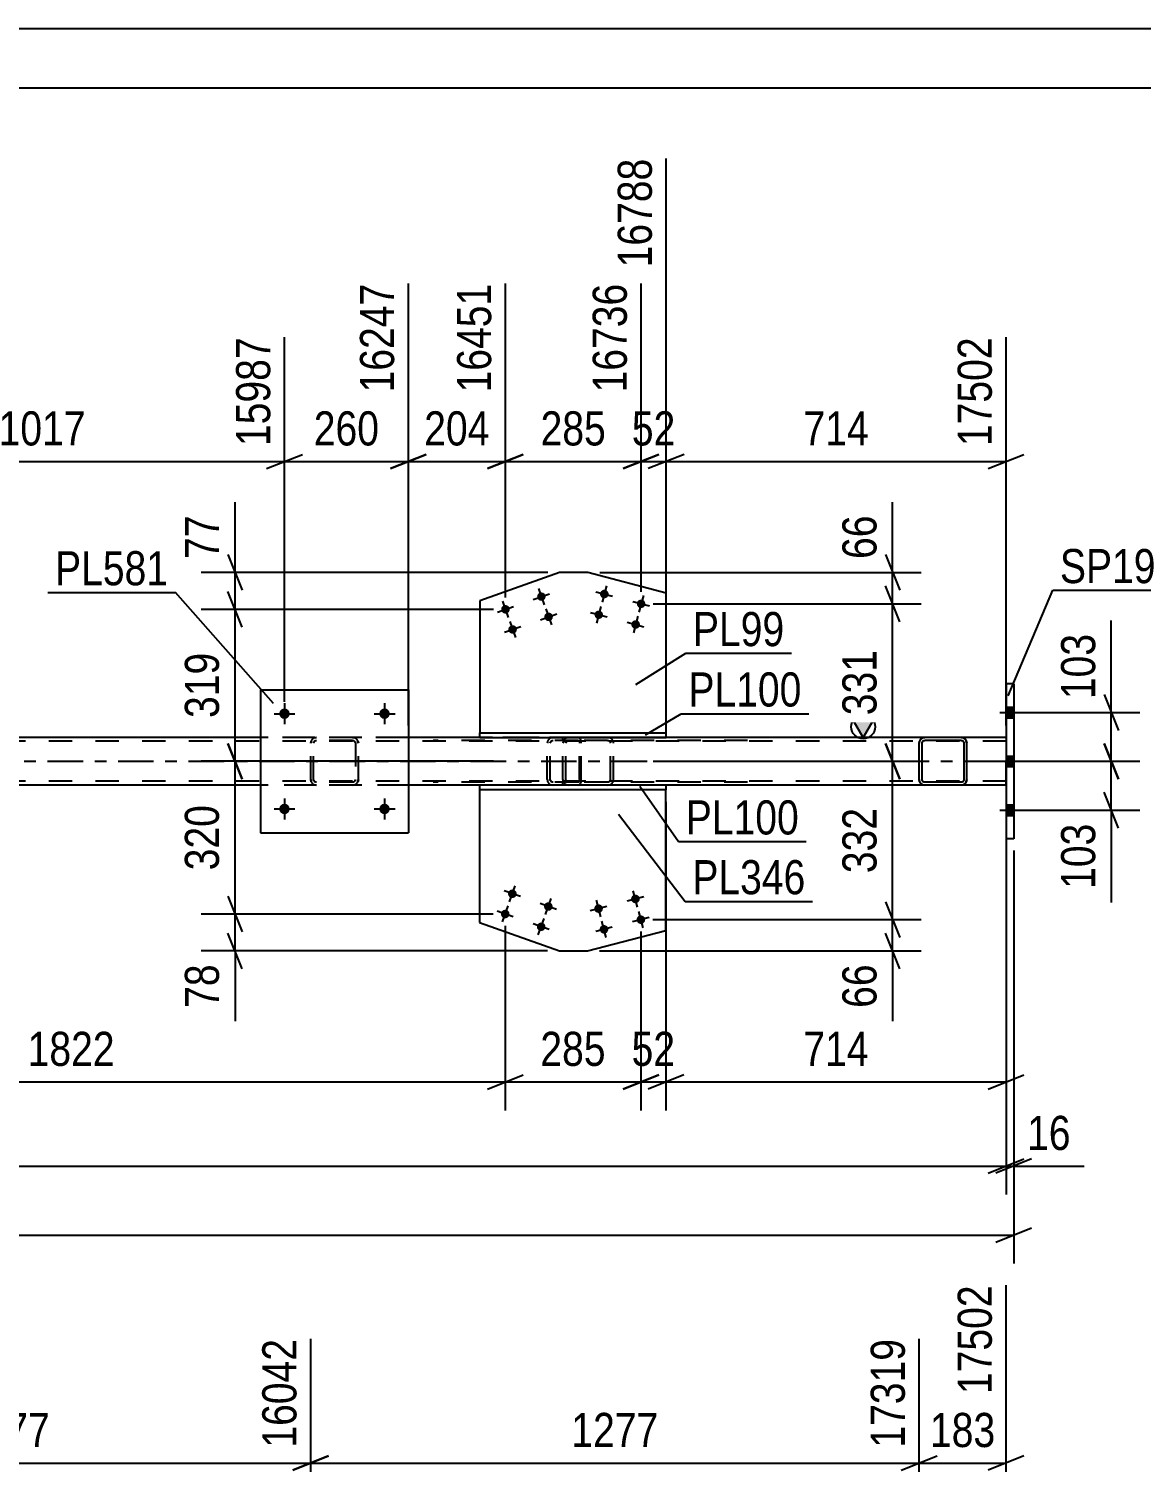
# Model space of a CAD drawing. Header units: millimetres. Extents: x 0 to 841, y 0 to 594.
# Drawn here: x 666.6 to 760, y 473.6 to 594 of the extents above; entities that cross this region are included whole.
import ezdxf

# ---------------------------------------------------------------- set-up
doc = ezdxf.new("R2010")
doc.units = ezdxf.units.MM
doc.linetypes.add('DXK_LINE_DOT2', pattern=[3.9198, 1.9599, -1.9599])
doc.linetypes.add('DXK_LINE_DOT3', pattern=[5.9187, 2.979, -0.9799, 0.9799, -0.9799])
doc.styles.add('Arial Narrow', font='ARIALN.TTF', dxfattribs={"height": 0.2})

# ---------------------------------------------------------------- blocks, each defined once
blk = doc.blocks.new('Unknown-122569384-1133')
at = {"color": 5, "linetype": 'Continuous'}
for p, q in [((841, 594), (0, 594)), ((836, 589), (5, 589))]:
    blk.add_line(p, q, dxfattribs=at)
blk = doc.blocks.new('Part-122569384-4066 - 3853')
at = {"color": 7, "linetype": 'DXK_LINE_DOT2'}
for p, q in [((711.92, 534.49), (711.73, 534.45)), ((726.91, 534.49), (711.92, 534.49)), ((715.35, 534.45), (715.16, 534.49)), ((711.43, 534.09), (711.41, 534.01)), ((711.41, 530.97), (711.41, 534.01)), ((711.45, 534.19), (711.43, 534.09)), ((711.67, 534.01), (711.69, 534.1)), ((711.67, 530.97), (711.67, 534.01)), ((711.69, 534.1), (711.74, 534.18)), ((711.74, 534.18), (711.82, 534.23)), ((711.82, 534.23), (711.92, 534.25)), ((726.91, 534.25), (711.92, 534.25)), ((715.16, 534.25), (715.25, 534.23)), ((715.25, 534.23), (715.34, 534.18)), ((715.34, 534.18), (715.39, 534.1)), ((715.39, 534.1), (715.41, 534.01)), ((715.41, 530.97), (715.41, 534.01)), ((715.65, 534.09), (715.63, 534.19)), ((715.67, 534.01), (715.65, 534.09)), ((715.67, 530.97), (715.67, 534.01)), ((711.41, 530.97), (711.42, 530.9)), ((711.42, 530.9), (711.45, 530.78)), ((711.69, 530.88), (711.67, 530.97)), ((711.74, 530.8), (711.69, 530.88)), ((715.39, 530.88), (715.34, 530.8)), ((715.41, 530.97), (715.39, 530.88)), ((715.63, 530.78), (715.65, 530.9)), ((715.65, 530.9), (715.67, 530.97)), ((711.73, 530.52), (711.92, 530.49)), ((711.82, 530.75), (711.74, 530.8)), ((711.92, 530.73), (711.82, 530.75)), ((726.91, 530.73), (711.92, 530.73)), ((726.91, 530.49), (711.92, 530.49)), ((715.25, 530.75), (715.16, 530.73)), ((715.16, 530.49), (715.35, 530.52)), ((715.34, 530.8), (715.25, 530.75))]:
    blk.add_line(p, q, dxfattribs=at)
for centre, start, end in [((711.9, 533.99), 110.7583, 155.68), ((715.18, 533.99), 24.32, 69.2417), ((711.9, 530.99), 204.32, 249.2417), ((715.18, 530.99), 290.7583, 335.68)]:
    blk.add_arc(centre, 0.496, start, end, dxfattribs=at)
blk = doc.blocks.new('Bolt-122569384-3932 - 3853')
at = {"linetype": 'Continuous'}
for points in [[(717.41, 521.29), (717.48, 521.3), (717.56, 521.29), (717.63, 521.27), (717.7, 521.24), (717.76, 521.19), (717.8, 521.13), (717.84, 521.06), (717.86, 520.99), (717.86, 520.92), (717.85, 520.84), (717.82, 520.77), (717.78, 520.71), (717.73, 520.66), (717.66, 520.62), (717.59, 520.59), (717.52, 520.58), (717.44, 520.58), (717.37, 520.6), (717.3, 520.64), (717.24, 520.68), (717.2, 520.74), (717.16, 520.81), (717.14, 520.88), (717.14, 520.96), (717.15, 521.03), (717.18, 521.1), (717.22, 521.17), (717.28, 521.22), (717.34, 521.26)], [(714.31, 520.47), (714.39, 520.48), (714.46, 520.48), (714.54, 520.46), (714.6, 520.42), (714.66, 520.38), (714.71, 520.32), (714.74, 520.25), (714.76, 520.18), (714.77, 520.1), (714.75, 520.03), (714.73, 519.96), (714.68, 519.9), (714.63, 519.84), (714.57, 519.8), (714.5, 519.78), (714.42, 519.76), (714.35, 519.77), (714.28, 519.79), (714.21, 519.82), (714.15, 519.87), (714.1, 519.93), (714.07, 520), (714.05, 520.07), (714.05, 520.14), (714.06, 520.22), (714.09, 520.29), (714.13, 520.35), (714.18, 520.4), (714.24, 520.44)], [(717.87, 519.54), (717.94, 519.56), (718.02, 519.55), (718.09, 519.53), (718.16, 519.5), (718.21, 519.45), (718.26, 519.39), (718.3, 519.32), (718.31, 519.25), (718.32, 519.18), (718.31, 519.1), (718.28, 519.03), (718.24, 518.97), (718.18, 518.92), (718.12, 518.88), (718.05, 518.85), (717.98, 518.84), (717.9, 518.84), (717.83, 518.86), (717.76, 518.9), (717.7, 518.94), (717.66, 519), (717.62, 519.07), (717.6, 519.14), (717.6, 519.22), (717.61, 519.29), (717.64, 519.36), (717.68, 519.42), (717.73, 519.48), (717.8, 519.52)], [(714.77, 518.73), (714.85, 518.74), (714.92, 518.74), (714.99, 518.72), (715.06, 518.68), (715.12, 518.64), (715.17, 518.58), (715.2, 518.51), (715.22, 518.44), (715.22, 518.36), (715.21, 518.29), (715.18, 518.22), (715.14, 518.15), (715.09, 518.1), (715.03, 518.06), (714.96, 518.03), (714.88, 518.02), (714.81, 518.03), (714.73, 518.05), (714.67, 518.08), (714.61, 518.13), (714.56, 518.19), (714.53, 518.26), (714.51, 518.33), (714.5, 518.4), (714.52, 518.48), (714.54, 518.55), (714.58, 518.61), (714.64, 518.66), (714.7, 518.7)]]:
    blk.add_hatch(color=1, dxfattribs=at).paths.add_polyline_path(points)
at = {"color": 1, "linetype": 'Continuous'}
for p, q in [((717.68, 520.24), (717.32, 521.63)), ((715.1, 520.31), (713.71, 519.94)), ((714.59, 519.43), (714.22, 520.82)), ((718.2, 521.12), (716.8, 520.75)), ((715.05, 517.69), (714.68, 519.08)), ((718.65, 519.38), (717.26, 519.01)), ((718.14, 518.5), (717.78, 519.89)), ((715.56, 518.57), (714.17, 518.2))]:
    blk.add_line(p, q, dxfattribs=at)
blk = doc.blocks.new('Bolt-122569384-3933 - 3853')
at = {"linetype": 'Continuous'}
for points in [[(706.83, 521.49, -1), (707.51, 521.25, -1)], [(706.23, 519.79, -1), (706.91, 519.55, -1)], [(709.85, 520.42, -1), (710.53, 520.18, -1)], [(709.25, 518.72, -1), (709.93, 518.48, -1)]]:
    blk.add_hatch(color=1, dxfattribs=at).paths.add_polyline_path(points)
at = {"color": 1, "linetype": 'Continuous'}
for p, q in [((707.85, 521.13), (706.49, 521.61)), ((706.93, 520.69), (707.41, 522.05)), ((706.33, 519), (706.81, 520.35)), ((710.87, 520.06), (709.51, 520.54)), ((709.95, 519.62), (710.43, 520.98)), ((707.25, 519.43), (705.89, 519.91)), ((710.27, 518.36), (708.91, 518.84)), ((709.35, 517.93), (709.83, 519.28))]:
    blk.add_line(p, q, dxfattribs=at)
blk = doc.blocks.new('Part-122569384-3948 - 3853')
at = {"color": 2, "linetype": 'Continuous'}
for p, q in [((720.06, 530.49), (704.41, 530.49)), ((704.41, 530.49), (704.41, 530.09)), ((720.06, 530.09), (704.41, 530.09)), ((720.06, 530.49), (720.06, 530.09))]:
    blk.add_line(p, q, dxfattribs=at)
blk = doc.blocks.new('Bolt-122569384-3960 - 3853')
at = {"linetype": 'Continuous'}
for points in [[(709.94, 546.44, -1), (709.27, 546.2, -1)], [(706.93, 545.37, -1), (706.25, 545.13, -1)], [(710.55, 544.74, -1), (709.87, 544.5, -1)], [(707.53, 543.68, -1), (706.85, 543.44, -1)]]:
    blk.add_hatch(color=1, dxfattribs=at).paths.add_polyline_path(points)
at = {"color": 1, "linetype": 'Continuous'}
for p, q in [((708.93, 546.08), (710.28, 546.56)), ((709.37, 547), (709.85, 545.64)), ((705.91, 545.01), (707.27, 545.49)), ((706.35, 545.93), (706.83, 544.57)), ((709.97, 545.3), (710.45, 543.95)), ((706.95, 544.23), (707.43, 542.88)), ((709.53, 544.38), (710.89, 544.87)), ((706.51, 543.32), (707.87, 543.8))]:
    blk.add_line(p, q, dxfattribs=at)
blk = doc.blocks.new('Part-122569384-3902 - 3853')
at = {"color": 2, "linetype": 'Continuous'}
for p, q in [((749.26, 538.99), (748.62, 538.99)), ((748.62, 538.99), (748.62, 525.99)), ((749.26, 538.99), (749.26, 525.99)), ((749.26, 525.99), (748.62, 525.99))]:
    blk.add_line(p, q, dxfattribs=at)
blk = doc.blocks.new('Part-122569384-3953 - 3853')
at = {"color": 2, "linetype": 'Continuous'}
for p, q in [((704.41, 530.09), (704.41, 518.96)), ((720.06, 518.3), (720.06, 530.09)), ((704.41, 518.96), (711.13, 516.57)), ((713.48, 516.57), (720.06, 518.3)), ((711.13, 516.57), (713.48, 516.57))]:
    blk.add_line(p, q, dxfattribs=at)
at = {"color": 7, "linetype": 'DXK_LINE_DOT2'}
blk.add_line((720.06, 530.09), (704.41, 530.09), dxfattribs=at)
blk = doc.blocks.new('Bolt-122569384-3959 - 3853')
at = {"linetype": 'Continuous'}
for points in [[(715.24, 546.44, -1), (714.54, 546.63, -1)], [(718.33, 545.62, -1), (717.63, 545.81, -1)], [(714.77, 544.7, -1), (714.08, 544.89, -1)], [(717.87, 543.88, -1), (717.17, 544.07, -1)]]:
    blk.add_hatch(color=1, dxfattribs=at).paths.add_polyline_path(points)
at = {"color": 1, "linetype": 'Continuous'}
for p, q in [((714.19, 546.72), (715.58, 546.35)), ((715.07, 547.23), (714.7, 545.84)), ((714.61, 545.49), (714.24, 544.1)), ((717.28, 545.9), (718.68, 545.53)), ((718.17, 546.41), (717.8, 545.02)), ((713.73, 544.98), (715.12, 544.61)), ((716.82, 544.16), (718.21, 543.79)), ((717.7, 544.67), (717.33, 543.28))]:
    blk.add_line(p, q, dxfattribs=at)
blk = doc.blocks.new('Part-122569384-3965 - 3853')
at = {"color": 2, "linetype": 'Continuous'}
for p, q in [((704.43, 534.49), (704.43, 534.89)), ((704.43, 534.89), (720.08, 534.89)), ((704.43, 534.49), (720.08, 534.49)), ((720.08, 534.49), (720.08, 534.89))]:
    blk.add_line(p, q, dxfattribs=at)
blk = doc.blocks.new('Part-122569384-3970 - 3853')
at = {"color": 2, "linetype": 'Continuous'}
for p, q in [((711.14, 548.35), (704.43, 545.97)), ((713.51, 548.35), (711.14, 548.35)), ((720.08, 546.6), (713.51, 548.35)), ((720.08, 534.89), (720.08, 546.6)), ((704.43, 545.97), (704.43, 534.89))]:
    blk.add_line(p, q, dxfattribs=at)
at = {"color": 7, "linetype": 'DXK_LINE_DOT2'}
blk.add_line((704.43, 534.89), (720.08, 534.89), dxfattribs=at)
blk = doc.blocks.new('Bolt-122569384-4002 - 3853')
at = {"linetype": 'Continuous'}
for points in [[(749.26, 536.15), (749.26, 537.03), (748.62, 537.03), (748.62, 536.15)], [(749.26, 536.15), (749.26, 537.03), (748.62, 537.03), (748.62, 536.15)], [(749.26, 536.15), (749.26, 537.03), (748.62, 537.03), (748.62, 536.15)], [(749.26, 532.05), (749.26, 532.93), (748.62, 532.93), (748.62, 532.05)], [(749.26, 532.05), (749.26, 532.93), (748.62, 532.93), (748.62, 532.05)], [(749.26, 527.95), (749.26, 528.83), (748.62, 528.83), (748.62, 527.95)], [(749.26, 527.95), (749.26, 528.83), (748.62, 528.83), (748.62, 527.95)], [(749.26, 527.95), (749.26, 528.83), (748.62, 528.83), (748.62, 527.95)]]:
    blk.add_hatch(color=1, dxfattribs=at).paths.add_polyline_path(points)
at = {"color": 1, "linetype": 'Continuous'}
for p, q in [((748.62, 537.03), (749.26, 537.03)), ((748.62, 537.03), (749.26, 537.03)), ((748.62, 537.03), (749.26, 537.03)), ((748.1, 536.59), (751.42, 536.59)), ((748.1, 536.59), (751.42, 536.59)), ((748.1, 536.59), (751.42, 536.59)), ((748.62, 536.15), (749.26, 536.15)), ((748.62, 536.15), (749.26, 536.15)), ((748.62, 536.15), (749.26, 536.15)), ((748.1, 532.49), (751.42, 532.49)), ((748.1, 532.49), (751.42, 532.49)), ((748.62, 532.93), (749.26, 532.93)), ((748.62, 532.93), (749.26, 532.93)), ((748.62, 532.05), (749.26, 532.05)), ((748.62, 532.05), (749.26, 532.05)), ((748.62, 528.83), (749.26, 528.83)), ((748.62, 528.83), (749.26, 528.83)), ((748.62, 528.83), (749.26, 528.83)), ((748.1, 528.39), (751.42, 528.39)), ((748.1, 528.39), (751.42, 528.39)), ((748.1, 528.39), (751.42, 528.39)), ((748.62, 527.95), (749.26, 527.95)), ((748.62, 527.95), (749.26, 527.95)), ((748.62, 527.95), (749.26, 527.95))]:
    blk.add_line(p, q, dxfattribs=at)
blk = doc.blocks.new('Part-122569384-4024 - 3853')
at = {"color": 7, "linetype": 'DXK_LINE_DOT2'}
for p, q in [((712.69, 534.49), (700.53, 534.49)), ((710.6, 534.49), (710.4, 534.45)), ((711.41, 534.25), (711.41, 534.49)), ((712.79, 534.45), (712.69, 534.49)), ((712.88, 534.35), (712.79, 534.45)), ((712.69, 534.25), (700.53, 534.25)), ((710.11, 534.09), (710.09, 534.01)), ((710.09, 530.97), (710.09, 534.01)), ((710.13, 534.19), (710.11, 534.09)), ((710.34, 534.01), (710.36, 534.1)), ((710.34, 530.97), (710.34, 534.01)), ((710.36, 534.1), (710.42, 534.18)), ((710.42, 534.18), (710.5, 534.23)), ((710.5, 534.23), (710.6, 534.25)), ((712.69, 534.25), (712.74, 534.23)), ((712.74, 534.23), (712.78, 534.18)), ((712.78, 534.18), (712.81, 534.1)), ((712.81, 534.1), (712.82, 534.01)), ((712.82, 530.97), (712.82, 534.01)), ((712.94, 534.19), (712.88, 534.35)), ((712.96, 534.01), (712.94, 534.19)), ((712.96, 530.97), (712.96, 534.01)), ((710.09, 530.97), (710.11, 530.9)), ((710.11, 530.9), (710.13, 530.78)), ((710.36, 530.88), (710.34, 530.97)), ((710.42, 530.8), (710.36, 530.88)), ((712.81, 530.88), (712.78, 530.8)), ((712.82, 530.97), (712.81, 530.88)), ((712.94, 530.78), (712.96, 530.97)), ((712.69, 530.73), (700.53, 530.73)), ((712.69, 530.49), (700.53, 530.49)), ((710.4, 530.52), (710.6, 530.49)), ((710.5, 530.75), (710.42, 530.8)), ((710.6, 530.73), (710.5, 530.75)), ((711.41, 530.49), (711.41, 530.73)), ((712.74, 530.75), (712.69, 530.73)), ((712.69, 530.49), (712.79, 530.52)), ((712.78, 530.8), (712.74, 530.75)), ((712.79, 530.52), (712.88, 530.63)), ((712.88, 530.63), (712.94, 530.78))]:
    blk.add_line(p, q, dxfattribs=at)
for centre, start, end in [((710.58, 533.99), 111.1941, 156.1506), ((710.58, 530.98), 203.8494, 248.8059)]:
    blk.add_arc(centre, 0.492, start, end, dxfattribs=at)
blk = doc.blocks.new('Part-122569384-4061 - 3853')
at = {"linetype": 'Continuous'}
blk.add_hatch(color=2, dxfattribs=at).paths.add_polyline_path([(736.62, 534.49), (735.82, 535.89), (737.42, 535.89)])
at = {"color": 2, "linetype": 'Continuous'}
for p, q in [((736.62, 534.49), (735.82, 535.89)), ((735.82, 535.89), (737.42, 535.89)), ((737.42, 535.89), (736.62, 534.49)), ((686.04, 534.49), (647.36, 534.49)), ((704.43, 534.49), (698.44, 534.49)), ((748.62, 534.49), (720.08, 534.49)), ((686.04, 530.49), (647.36, 530.49)), ((704.41, 530.49), (698.44, 530.49)), ((741.79, 530.49), (720.06, 530.49)), ((748.62, 530.49), (744.84, 530.49))]:
    blk.add_line(p, q, dxfattribs=at)
at = {"color": 7, "linetype": 'DXK_LINE_DOT2'}
for p, q in [((748.62, 534.49), (124.15, 534.49)), ((698.44, 534.49), (686.04, 534.49)), ((720.08, 534.49), (704.43, 534.49)), ((748.62, 530.49), (748.62, 534.49)), ((748.62, 534.17), (105.87, 534.17)), ((748.62, 530.81), (105.87, 530.81)), ((744.84, 530.49), (328.47, 530.49)), ((698.44, 530.49), (686.04, 530.49)), ((720.06, 530.49), (704.41, 530.49))]:
    blk.add_line(p, q, dxfattribs=at)
at = {"color": 7, "linetype": 'DXK_LINE_DOT3'}
blk.add_line((105.87, 532.49), (748.62, 532.49), dxfattribs=at)
at = {"color": 2, "linetype": 'Continuous'}
blk.add_circle((736.62, 535.39), 1, dxfattribs=at)
blk = doc.blocks.new('Part-122569384-4110 - 3853')
at = {"color": 2, "linetype": 'Continuous'}
for p, q in [((741.8, 534.49), (741.61, 534.45)), ((744.84, 534.49), (741.8, 534.49)), ((745.02, 534.45), (744.84, 534.49)), ((741.35, 534.19), (741.32, 534.01)), ((741.32, 530.97), (741.32, 534.01)), ((741.56, 534.01), (741.58, 534.1)), ((741.56, 530.97), (741.56, 534.01)), ((741.58, 534.1), (741.63, 534.18)), ((741.63, 534.18), (741.71, 534.23)), ((741.71, 534.23), (741.8, 534.25)), ((744.84, 534.25), (741.8, 534.25)), ((744.84, 534.25), (744.93, 534.23)), ((744.93, 534.23), (745.01, 534.18)), ((745.01, 534.18), (745.06, 534.1)), ((745.06, 534.1), (745.08, 534.01)), ((745.08, 534.01), (745.08, 530.97)), ((745.32, 534.01), (745.28, 534.19)), ((745.32, 530.97), (745.32, 534.01)), ((741.32, 530.97), (741.35, 530.78)), ((741.58, 530.88), (741.56, 530.97)), ((741.63, 530.8), (741.58, 530.88)), ((745.06, 530.88), (745.01, 530.8)), ((745.08, 530.97), (745.06, 530.88)), ((745.28, 530.78), (745.32, 530.97)), ((741.61, 530.52), (741.8, 530.49)), ((741.71, 530.75), (741.63, 530.8)), ((741.8, 530.73), (741.71, 530.75)), ((744.84, 530.73), (741.8, 530.73)), ((744.84, 530.49), (741.8, 530.49)), ((744.93, 530.75), (744.84, 530.73)), ((744.84, 530.49), (745.02, 530.52)), ((745.01, 530.8), (744.93, 530.75))]:
    blk.add_line(p, q, dxfattribs=at)
at = {"color": 7, "linetype": 'DXK_LINE_DOT2'}
for p, q in [((741.61, 534.45), (741.8, 534.49)), ((744.84, 534.49), (745.02, 534.45)), ((741.32, 534.01), (741.35, 534.19)), ((745.28, 534.19), (745.32, 534.01)), ((741.35, 530.78), (741.32, 530.97)), ((745.32, 530.97), (745.28, 530.78)), ((741.8, 530.49), (741.61, 530.52)), ((745.02, 530.52), (744.84, 530.49))]:
    blk.add_line(p, q, dxfattribs=at)
at = {"color": 7, "linetype": 'DXK_LINE_DOT3'}
blk.add_line((743.32, 532.49), (743.32, 532.49), dxfattribs=at)
at = {"color": 2, "linetype": 'Continuous'}
for centre, start, end in [((741.8, 534.01), 112.5, 157.5), ((744.84, 534.01), 22.5, 67.5), ((741.8, 530.97), 202.5, 247.5), ((744.84, 530.97), 292.5, 337.5)]:
    blk.add_arc(centre, 0.48, start, end, dxfattribs=at)
at = {"color": 7, "linetype": 'DXK_LINE_DOT2'}
for centre, start, end in [((741.8, 534.01), 112.5, 157.5), ((744.84, 534.01), 22.5, 67.5), ((741.8, 530.97), 202.5, 247.5), ((744.84, 530.97), 292.5, 337.5)]:
    blk.add_arc(centre, 0.48, start, end, dxfattribs=at)
blk = doc.blocks.new('Bolt-122569384-4112 - 3853')
at = {"linetype": 'Continuous'}
for points in [[(688.48, 536.49, -1), (687.6, 536.49, -1)], [(696.88, 536.49, -1), (696, 536.49, -1)]]:
    blk.add_hatch(color=1, dxfattribs=at).paths.add_polyline_path(points)
at = {"color": 1, "linetype": 'Continuous'}
for p, q in [((688.04, 537.37), (688.04, 535.61)), ((696.44, 537.37), (696.44, 535.61)), ((687.16, 536.49), (688.92, 536.49)), ((695.56, 536.49), (697.32, 536.49))]:
    blk.add_line(p, q, dxfattribs=at)
blk = doc.blocks.new('Part-122569384-4129 - 3853')
at = {"color": 7, "linetype": 'DXK_LINE_DOT2'}
for p, q in [((690.53, 534.45), (690.72, 534.49)), ((690.72, 534.49), (690.53, 534.45)), ((693.76, 534.49), (690.72, 534.49)), ((693.76, 534.49), (693.94, 534.45)), ((693.94, 534.45), (693.76, 534.49)), ((690.24, 534.01), (690.27, 534.19)), ((690.27, 534.19), (690.24, 534.01)), ((690.24, 530.97), (690.24, 534.01)), ((690.48, 534.01), (690.5, 534.1)), ((690.48, 530.97), (690.48, 534.01)), ((690.5, 534.1), (690.55, 534.18)), ((690.55, 534.18), (690.63, 534.23)), ((690.63, 534.23), (690.72, 534.25)), ((693.76, 534.25), (690.72, 534.25)), ((693.76, 534.25), (693.85, 534.23)), ((693.85, 534.23), (693.93, 534.18)), ((693.93, 534.18), (693.98, 534.1)), ((693.98, 534.1), (694, 534.01)), ((694, 534.01), (694, 530.97)), ((694.2, 534.19), (694.24, 534.01)), ((694.24, 534.01), (694.2, 534.19)), ((694.24, 530.97), (694.24, 534.01)), ((690.27, 530.78), (690.24, 530.97)), ((690.24, 530.97), (690.27, 530.78)), ((690.5, 530.88), (690.48, 530.97)), ((690.55, 530.8), (690.5, 530.88)), ((693.98, 530.88), (693.93, 530.8)), ((694, 530.97), (693.98, 530.88)), ((694.24, 530.97), (694.2, 530.78)), ((694.2, 530.78), (694.24, 530.97)), ((690.72, 530.49), (690.53, 530.52)), ((690.53, 530.52), (690.72, 530.49)), ((690.63, 530.75), (690.55, 530.8)), ((690.72, 530.73), (690.63, 530.75)), ((693.76, 530.73), (690.72, 530.73)), ((693.76, 530.49), (690.72, 530.49)), ((693.85, 530.75), (693.76, 530.73)), ((693.94, 530.52), (693.76, 530.49)), ((693.76, 530.49), (693.94, 530.52)), ((693.93, 530.8), (693.85, 530.75))]:
    blk.add_line(p, q, dxfattribs=at)
at = {"color": 7, "linetype": 'DXK_LINE_DOT3'}
blk.add_line((692.24, 532.49), (692.24, 532.49), dxfattribs=at)
at = {"color": 7, "linetype": 'DXK_LINE_DOT2'}
for centre, start, end in [((690.72, 534.01), 112.5, 157.5), ((690.72, 534.01), 112.5, 157.5), ((693.76, 534.01), 22.5, 67.5), ((693.76, 534.01), 22.5, 67.5), ((690.72, 530.97), 202.5, 247.5), ((690.72, 530.97), 202.5, 247.5), ((693.76, 530.97), 292.5, 337.5), ((693.76, 530.97), 292.5, 337.5)]:
    blk.add_arc(centre, 0.48, start, end, dxfattribs=at)
blk = doc.blocks.new('Part-122569384-4134 - 3853')
at = {"color": 2, "linetype": 'Continuous'}
for p, q in [((686.04, 538.49), (686.04, 526.49)), ((686.04, 538.49), (698.44, 538.49)), ((698.44, 538.49), (698.44, 526.49)), ((686.04, 526.49), (698.44, 526.49))]:
    blk.add_line(p, q, dxfattribs=at)
blk = doc.blocks.new('Bolt-122569384-4135 - 3853')
at = {"linetype": 'Continuous'}
for points in [[(688.48, 528.49, -1), (687.6, 528.49, -1)], [(696.88, 528.49, -1), (696, 528.49, -1)]]:
    blk.add_hatch(color=1, dxfattribs=at).paths.add_polyline_path(points)
at = {"color": 1, "linetype": 'Continuous'}
for p, q in [((687.16, 528.49), (688.92, 528.49)), ((688.04, 529.37), (688.04, 527.61)), ((695.56, 528.49), (697.32, 528.49)), ((696.44, 529.37), (696.44, 527.61))]:
    blk.add_line(p, q, dxfattribs=at)
blk = doc.blocks.new('StraightDimension-122569384-15830 - 3853')
at = {"color": 7, "linetype": 'Continuous'}
for p, q in [((684.49, 530.99), (683.29, 533.99)), ((705.59, 532.49), (681.04, 532.49)), ((683.89, 519.67), (683.89, 532.49)), ((683.29, 521.17), (684.49, 518.17)), ((705.57, 519.67), (681.04, 519.67))]:
    blk.add_line(p, q, dxfattribs=at)
at = {"color": 0}
blk.add_wipeout([(683.14, 529.42), (678.94, 529.42), (678.94, 522.74), (683.14, 522.74)], dxfattribs=at)
at = {"color": 3, "style": 'Arial Narrow'}
blk.add_text('320', height=2.863, rotation=90.0002, dxfattribs=at).set_placement((682.54, 523.34))
blk = doc.blocks.new('StraightDimension-122569384-15100 - 3853')
at = {"color": 7, "linetype": 'Continuous'}
for p, q in [((698.44, 535.49), (698.44, 572.6)), ((688.04, 537.49), (688.04, 568.1)), ((686.54, 557.06), (689.54, 558.26)), ((688.04, 557.66), (698.44, 557.66)), ((699.94, 558.26), (696.94, 557.06))]:
    blk.add_line(p, q, dxfattribs=at)
at = {"color": 0}
blk.add_wipeout([(696.58, 558.41), (696.58, 562.61), (689.9, 562.61), (689.9, 558.41)], dxfattribs=at)
at = {"color": 3, "style": 'Arial Narrow'}
blk.add_text('260', height=2.863, dxfattribs=at).set_placement((690.5, 559.01))
at = {"color": 0, "linetype": 'Continuous'}
blk.add_wipeout([(697.84, 573.2), (693.64, 573.2), (693.64, 562.86), (697.84, 562.86)], dxfattribs=at)
at = {"color": 3, "linetype": 'Continuous', "style": 'Arial Narrow'}
blk.add_text('16247', height=2.863, rotation=90.0002, dxfattribs=at).set_placement((697.24, 563.46))
blk = doc.blocks.new('StraightDimension-122569384-15097 - 3853')
at = {"color": 7, "linetype": 'Continuous'}
for p, q in [((720.08, 535.89), (720.08, 583.1)), ((717.98, 546.71), (717.98, 572.6)), ((716.48, 557.06), (719.48, 558.26)), ((717.98, 557.66), (720.08, 557.66)), ((721.58, 558.26), (718.58, 557.06))]:
    blk.add_line(p, q, dxfattribs=at)
at = {"color": 0, "linetype": 'Continuous'}
blk.add_wipeout([(719.48, 583.7), (715.28, 583.7), (715.28, 573.36), (719.48, 573.36)], dxfattribs=at)
at = {"color": 0}
blk.add_wipeout([(721.46, 558.41), (721.46, 562.61), (716.6, 562.61), (716.6, 558.41)], dxfattribs=at)
at = {"color": 3, "linetype": 'Continuous', "style": 'Arial Narrow'}
blk.add_text('16788', height=2.863, rotation=90.0002, dxfattribs=at).set_placement((718.88, 573.96))
at = {"color": 3, "style": 'Arial Narrow'}
blk.add_text('52', height=2.863, dxfattribs=at).set_placement((717.2, 559.01))
blk = doc.blocks.new('StraightDimension-122569384-10319 - 3853')
at = {"color": 7, "linetype": 'Continuous'}
for p, q in [((748.62, 524.99), (748.62, 496.11)), ((749.26, 524.99), (749.26, 496.11)), ((747.12, 497.91), (750.12, 499.11)), ((750.76, 499.11), (747.76, 497.91)), ((748.62, 498.51), (749.26, 498.51)), ((749.26, 498.51), (755.17, 498.51)), ((749.26, 498.51), (755.17, 498.51))]:
    blk.add_line(p, q, dxfattribs=at)
at = {"color": 0}
blk.add_wipeout([(754.64, 499.26), (754.64, 503.46), (749.78, 503.46), (749.78, 499.26)], dxfattribs=at)
at = {"color": 3, "style": 'Arial Narrow'}
blk.add_text('16', height=2.863, dxfattribs=at).set_placement((750.38, 499.86))
blk = doc.blocks.new('StraightDimension-122569384-5014 - 3853')
at = {"color": 7, "linetype": 'Continuous'}
for p, q in [((757.45, 536.59), (757.45, 544.32)), ((757.45, 536.59), (757.45, 544.32)), ((756.85, 538.09), (758.05, 535.09)), ((751.02, 536.59), (759.85, 536.59)), ((757.45, 532.49), (757.45, 536.59)), ((758.05, 530.99), (756.85, 533.99)), ((751.02, 532.49), (759.85, 532.49))]:
    blk.add_line(p, q, dxfattribs=at)
at = {"color": 0}
blk.add_wipeout([(756.7, 543.8), (752.5, 543.8), (752.5, 537.11), (756.7, 537.11)], dxfattribs=at)
at = {"color": 3, "style": 'Arial Narrow'}
blk.add_text('103', height=2.863, rotation=90.0002, dxfattribs=at).set_placement((756.1, 537.71))
blk = doc.blocks.new('StraightDimension-122569384-4845 - 3853')
at = {"color": 7, "linetype": 'Continuous'}
for p, q in [((720.06, 529.09), (720.06, 503.17)), ((717.96, 518.2), (717.96, 503.17)), ((716.46, 504.97), (719.46, 506.17)), ((717.96, 505.57), (720.06, 505.57)), ((721.56, 506.17), (718.56, 504.97))]:
    blk.add_line(p, q, dxfattribs=at)
at = {"color": 0}
blk.add_wipeout([(721.43, 506.32), (721.43, 510.52), (716.58, 510.52), (716.58, 506.32)], dxfattribs=at)
at = {"color": 3, "style": 'Arial Narrow'}
blk.add_text('52', height=2.863, dxfattribs=at).set_placement((717.18, 506.92))
blk = doc.blocks.new('StraightDimension-122569384-15831 - 3853')
at = {"color": 7, "linetype": 'Continuous'}
for p, q in [((683.29, 521.17), (684.49, 518.17)), ((705.57, 519.67), (681.04, 519.67)), ((683.89, 516.57), (683.89, 519.67)), ((684.49, 515.07), (683.29, 518.07)), ((710.13, 516.57), (681.04, 516.57)), ((683.89, 516.57), (683.89, 510.67)), ((683.89, 516.57), (683.89, 510.67))]:
    blk.add_line(p, q, dxfattribs=at)
at = {"color": 0}
blk.add_wipeout([(683.14, 516.05), (678.94, 516.05), (678.94, 511.19), (683.14, 511.19)], dxfattribs=at)
at = {"color": 3, "style": 'Arial Narrow'}
blk.add_text('78', height=2.863, rotation=90.0002, dxfattribs=at).set_placement((682.54, 511.79))
blk = doc.blocks.new('StraightDimension-122569384-4701 - 3853')
at = {"color": 7, "linetype": 'Continuous'}
for p, q in [((749.26, 524.99), (749.26, 490.32)), ((63.31, 492.72), (749.26, 492.72)), ((747.76, 492.12), (750.76, 493.32))]:
    blk.add_line(p, q, dxfattribs=at)
blk = doc.blocks.new('StraightDimension-122569384-4786 - 3853')
at = {"color": 7, "linetype": 'Continuous'}
for p, q in [((739.09, 548.35), (739.09, 554.26)), ((739.09, 548.35), (739.09, 554.26)), ((738.49, 549.85), (739.69, 546.85)), ((714.51, 548.35), (741.49, 548.35)), ((739.09, 545.71), (739.09, 548.35)), ((739.69, 544.21), (738.49, 547.21)), ((718.98, 545.71), (741.49, 545.71))]:
    blk.add_line(p, q, dxfattribs=at)
at = {"color": 0}
blk.add_wipeout([(738.34, 553.73), (734.14, 553.73), (734.14, 548.88), (738.34, 548.88)], dxfattribs=at)
at = {"color": 3, "style": 'Arial Narrow'}
blk.add_text('66', height=2.863, rotation=90.0002, dxfattribs=at).set_placement((737.74, 549.48))
blk = doc.blocks.new('StraightDimension-122569384-4796 - 3853')
at = {"color": 7, "linetype": 'Continuous'}
for p, q in [((739.69, 530.99), (738.49, 533.99)), ((718.98, 532.49), (741.49, 532.49)), ((739.09, 519.2), (739.09, 532.49)), ((738.49, 520.7), (739.69, 517.7)), ((718.96, 519.2), (741.49, 519.2))]:
    blk.add_line(p, q, dxfattribs=at)
at = {"color": 0}
blk.add_wipeout([(738.34, 529.18), (734.14, 529.18), (734.14, 522.5), (738.34, 522.5)], dxfattribs=at)
at = {"color": 3, "style": 'Arial Narrow'}
blk.add_text('332', height=2.863, rotation=90.0002, dxfattribs=at).set_placement((737.74, 523.1))
blk = doc.blocks.new('StraightDimension-122569384-4812 - 3853')
at = {"color": 7, "linetype": 'Continuous'}
for p, q in [((738.49, 520.7), (739.69, 517.7)), ((718.96, 519.2), (741.49, 519.2)), ((739.09, 516.57), (739.09, 519.2)), ((739.69, 515.07), (738.49, 518.07)), ((714.48, 516.57), (741.49, 516.57)), ((739.09, 516.57), (739.09, 510.67)), ((739.09, 516.57), (739.09, 510.67))]:
    blk.add_line(p, q, dxfattribs=at)
at = {"color": 0}
blk.add_wipeout([(738.34, 516.05), (734.14, 516.05), (734.14, 511.19), (738.34, 511.19)], dxfattribs=at)
at = {"color": 3, "style": 'Arial Narrow'}
blk.add_text('66', height=2.863, rotation=90.0002, dxfattribs=at).set_placement((737.74, 511.79))
blk = doc.blocks.new('StraightDimension-122569384-4822 - 3853')
at = {"color": 7, "linetype": 'Continuous'}
for p, q in [((739.69, 544.21), (738.49, 547.21)), ((718.98, 545.71), (741.49, 545.71)), ((739.09, 532.49), (739.09, 545.71)), ((738.49, 533.99), (739.69, 530.99)), ((718.98, 532.49), (741.49, 532.49))]:
    blk.add_line(p, q, dxfattribs=at)
at = {"color": 0}
blk.add_wipeout([(738.34, 542.44), (734.14, 542.44), (734.14, 535.76), (738.34, 535.76)], dxfattribs=at)
at = {"color": 3, "style": 'Arial Narrow'}
blk.add_text('331', height=2.863, rotation=90.0002, dxfattribs=at).set_placement((737.74, 536.36))
blk = doc.blocks.new('StraightDimension-122569384-4839 - 3853')
at = {"color": 7, "linetype": 'Continuous'}
for p, q in [((720.06, 529.09), (720.06, 503.17)), ((748.62, 529.49), (748.62, 503.17)), ((721.56, 506.17), (718.56, 504.97)), ((720.06, 505.57), (748.62, 505.57)), ((747.12, 504.97), (750.12, 506.17))]:
    blk.add_line(p, q, dxfattribs=at)
at = {"color": 0}
blk.add_wipeout([(737.68, 506.32), (737.68, 510.52), (731, 510.52), (731, 506.32)], dxfattribs=at)
at = {"color": 3, "style": 'Arial Narrow'}
blk.add_text('714', height=2.863, dxfattribs=at).set_placement((731.6, 506.92))
blk = doc.blocks.new('StraightDimension-122569384-4853 - 3853')
at = {"color": 7, "linetype": 'Continuous'}
for p, q in [((706.57, 518.67), (706.57, 503.17)), ((717.96, 518.2), (717.96, 503.17)), ((705.07, 504.97), (708.07, 506.17)), ((706.57, 505.57), (717.96, 505.57)), ((719.46, 506.17), (716.46, 504.97))]:
    blk.add_line(p, q, dxfattribs=at)
at = {"color": 0}
blk.add_wipeout([(715.61, 506.32), (715.61, 510.52), (708.92, 510.52), (708.92, 506.32)], dxfattribs=at)
at = {"color": 3, "style": 'Arial Narrow'}
blk.add_text('285', height=2.863, dxfattribs=at).set_placement((709.52, 506.92))
blk = doc.blocks.new('StraightDimension-122569384-4863 - 3853')
at = {"color": 7, "linetype": 'Continuous'}
for p, q in [((633.7, 529.09), (633.7, 503.17)), ((706.57, 518.67), (706.57, 503.17)), ((635.2, 506.17), (632.2, 504.97)), ((633.7, 505.57), (706.57, 505.57)), ((705.07, 504.97), (708.07, 506.17))]:
    blk.add_line(p, q, dxfattribs=at)
at = {"color": 0}
blk.add_wipeout([(674.39, 506.32), (674.39, 510.52), (665.88, 510.52), (665.88, 506.32)], dxfattribs=at)
at = {"color": 3, "style": 'Arial Narrow'}
blk.add_text('1822', height=2.863, dxfattribs=at).set_placement((666.48, 506.92))
blk = doc.blocks.new('StraightDimension-122569384-4998 - 3853')
at = {"color": 7, "linetype": 'Continuous'}
for p, q in [((756.85, 533.99), (758.05, 530.99)), ((751.02, 532.49), (759.85, 532.49)), ((757.45, 528.39), (757.45, 532.49)), ((758.05, 526.89), (756.85, 529.89)), ((751.02, 528.39), (759.85, 528.39)), ((757.45, 528.39), (757.45, 520.65)), ((757.45, 528.39), (757.45, 520.65))]:
    blk.add_line(p, q, dxfattribs=at)
at = {"color": 0}
blk.add_wipeout([(756.7, 527.86), (752.5, 527.86), (752.5, 521.18), (756.7, 521.18)], dxfattribs=at)
at = {"color": 3, "style": 'Arial Narrow'}
blk.add_text('103', height=2.863, rotation=90.0002, dxfattribs=at).set_placement((756.1, 521.78))
blk = doc.blocks.new('StraightDimension-122569384-10320 - 3853')
at = {"color": 7, "linetype": 'Continuous'}
for p, q in [((748.62, 524.99), (748.62, 496.11)), ((63.95, 498.51), (748.62, 498.51)), ((747.12, 497.91), (750.12, 499.11))]:
    blk.add_line(p, q, dxfattribs=at)
blk = doc.blocks.new('StraightDimension-122569384-15096 - 3853')
at = {"color": 7, "linetype": 'Continuous'}
for p, q in [((720.08, 535.89), (720.08, 583.1)), ((748.62, 535.49), (748.62, 568.1)), ((721.58, 558.26), (718.58, 557.06)), ((720.08, 557.66), (748.62, 557.66)), ((747.12, 557.06), (750.12, 558.26))]:
    blk.add_line(p, q, dxfattribs=at)
at = {"color": 0}
blk.add_wipeout([(737.69, 558.41), (737.69, 562.61), (731.01, 562.61), (731.01, 558.41)], dxfattribs=at)
at = {"color": 3, "style": 'Arial Narrow'}
blk.add_text('714', height=2.863, dxfattribs=at).set_placement((731.61, 559.01))
at = {"color": 0, "linetype": 'Continuous'}
blk.add_wipeout([(748.02, 568.7), (743.82, 568.7), (743.82, 558.36), (748.02, 558.36)], dxfattribs=at)
at = {"color": 3, "linetype": 'Continuous', "style": 'Arial Narrow'}
blk.add_text('17502', height=2.863, rotation=90.0002, dxfattribs=at).set_placement((747.42, 558.96))
blk = doc.blocks.new('StraightDimension-122569384-15098 - 3853')
at = {"color": 7, "linetype": 'Continuous'}
for p, q in [((706.59, 546.25), (706.59, 572.6)), ((717.98, 546.71), (717.98, 572.6)), ((705.09, 557.06), (708.09, 558.26)), ((706.59, 557.66), (717.98, 557.66)), ((719.48, 558.26), (716.48, 557.06))]:
    blk.add_line(p, q, dxfattribs=at)
at = {"color": 0}
blk.add_wipeout([(715.63, 558.41), (715.63, 562.61), (708.94, 562.61), (708.94, 558.41)], dxfattribs=at)
at = {"color": 3, "style": 'Arial Narrow'}
blk.add_text('285', height=2.863, dxfattribs=at).set_placement((709.54, 559.01))
at = {"color": 0, "linetype": 'Continuous'}
blk.add_wipeout([(717.38, 573.2), (713.18, 573.2), (713.18, 562.86), (717.38, 562.86)], dxfattribs=at)
at = {"color": 3, "linetype": 'Continuous', "style": 'Arial Narrow'}
blk.add_text('16736', height=2.863, rotation=90.0002, dxfattribs=at).set_placement((716.78, 563.46))
blk = doc.blocks.new('StraightDimension-122569384-15099 - 3853')
at = {"color": 7, "linetype": 'Continuous'}
for p, q in [((698.44, 535.49), (698.44, 572.6)), ((706.59, 546.25), (706.59, 572.6)), ((696.94, 557.06), (699.94, 558.26)), ((698.44, 557.66), (706.59, 557.66)), ((708.09, 558.26), (705.09, 557.06))]:
    blk.add_line(p, q, dxfattribs=at)
at = {"color": 0}
blk.add_wipeout([(705.86, 558.41), (705.86, 562.61), (699.17, 562.61), (699.17, 558.41)], dxfattribs=at)
at = {"color": 3, "style": 'Arial Narrow'}
blk.add_text('204', height=2.863, dxfattribs=at).set_placement((699.77, 559.01))
at = {"color": 0, "linetype": 'Continuous'}
blk.add_wipeout([(705.99, 573.2), (701.79, 573.2), (701.79, 562.86), (705.99, 562.86)], dxfattribs=at)
at = {"color": 3, "linetype": 'Continuous', "style": 'Arial Narrow'}
blk.add_text('16451', height=2.863, rotation=90.0002, dxfattribs=at).set_placement((705.39, 563.46))
blk = doc.blocks.new('StraightDimension-122569384-15101 - 3853')
at = {"color": 7, "linetype": 'Continuous'}
for p, q in [((647.36, 535.49), (647.36, 572.6)), ((688.04, 537.49), (688.04, 568.1)), ((648.86, 558.26), (645.86, 557.06)), ((647.36, 557.66), (688.04, 557.66)), ((686.54, 557.06), (689.54, 558.26))]:
    blk.add_line(p, q, dxfattribs=at)
at = {"color": 0}
blk.add_wipeout([(671.95, 558.41), (671.95, 562.61), (663.44, 562.61), (663.44, 558.41)], dxfattribs=at)
at = {"color": 3, "style": 'Arial Narrow'}
blk.add_text('1017', height=2.863, dxfattribs=at).set_placement((664.04, 559.01))
at = {"color": 0, "linetype": 'Continuous'}
blk.add_wipeout([(687.44, 568.7), (683.24, 568.7), (683.24, 558.36), (687.44, 558.36)], dxfattribs=at)
at = {"color": 3, "linetype": 'Continuous', "style": 'Arial Narrow'}
blk.add_text('15987', height=2.863, rotation=90.0002, dxfattribs=at).set_placement((686.84, 558.96))
blk = doc.blocks.new('StraightDimension-122569384-15828 - 3853')
at = {"color": 7, "linetype": 'Continuous'}
for p, q in [((683.89, 548.35), (683.89, 554.26)), ((683.89, 548.35), (683.89, 554.26)), ((683.29, 549.85), (684.49, 546.85)), ((710.14, 548.35), (681.04, 548.35)), ((683.89, 545.25), (683.89, 548.35)), ((684.49, 543.75), (683.29, 546.75)), ((705.59, 545.25), (681.04, 545.25))]:
    blk.add_line(p, q, dxfattribs=at)
at = {"color": 0}
blk.add_wipeout([(683.14, 553.73), (678.94, 553.73), (678.94, 548.88), (683.14, 548.88)], dxfattribs=at)
at = {"color": 3, "style": 'Arial Narrow'}
blk.add_text('77', height=2.863, rotation=90.0002, dxfattribs=at).set_placement((682.54, 549.48))
blk = doc.blocks.new('StraightDimension-122569384-15829 - 3853')
at = {"color": 7, "linetype": 'Continuous'}
for p, q in [((684.49, 543.75), (683.29, 546.75)), ((705.59, 545.25), (681.04, 545.25)), ((683.89, 532.49), (683.89, 545.25)), ((683.29, 533.99), (684.49, 530.99)), ((705.59, 532.49), (681.04, 532.49))]:
    blk.add_line(p, q, dxfattribs=at)
at = {"color": 0}
blk.add_wipeout([(683.14, 542.21), (678.94, 542.21), (678.94, 535.53), (683.14, 535.53)], dxfattribs=at)
at = {"color": 3, "style": 'Arial Narrow'}
blk.add_text('319', height=2.863, rotation=90.0002, dxfattribs=at).set_placement((682.54, 536.13))
blk = doc.blocks.new('StraightDimension-122569384-6486 - 5043')
at = {"color": 7, "linetype": 'Continuous'}
for p, q in [((639.16, 433.82), (639.16, 484.01)), ((690.24, 433.82), (690.24, 484.01)), ((640.66, 474.17), (637.66, 472.97)), ((639.16, 473.57), (690.24, 473.57)), ((688.74, 472.97), (691.74, 474.17))]:
    blk.add_line(p, q, dxfattribs=at)
at = {"color": 0}
blk.add_wipeout([(668.95, 474.32), (668.95, 478.52), (660.44, 478.52), (660.44, 474.32)], dxfattribs=at)
at = {"color": 3, "style": 'Arial Narrow'}
blk.add_text('1277', height=2.863, dxfattribs=at).set_placement((661.04, 474.92))
at = {"color": 0, "linetype": 'Continuous'}
blk.add_wipeout([(689.64, 484.61), (685.44, 484.61), (685.44, 474.27), (689.64, 474.27)], dxfattribs=at)
at = {"color": 3, "linetype": 'Continuous', "style": 'Arial Narrow'}
blk.add_text('16042', height=2.863, rotation=90.0002, dxfattribs=at).set_placement((689.04, 474.87))
blk = doc.blocks.new('StraightDimension-122569384-6496 - 5043')
at = {"color": 7, "linetype": 'Continuous'}
for p, q in [((690.24, 433.82), (690.24, 484.01)), ((741.32, 434.78), (741.32, 484.01)), ((691.74, 474.17), (688.74, 472.97)), ((690.24, 473.57), (741.32, 473.57)), ((739.82, 472.97), (742.82, 474.17))]:
    blk.add_line(p, q, dxfattribs=at)
at = {"color": 0}
blk.add_wipeout([(720.03, 474.32), (720.03, 478.52), (711.52, 478.52), (711.52, 474.32)], dxfattribs=at)
at = {"color": 3, "style": 'Arial Narrow'}
blk.add_text('1277', height=2.863, dxfattribs=at).set_placement((712.12, 474.92))
at = {"color": 0, "linetype": 'Continuous'}
blk.add_wipeout([(740.72, 484.61), (736.52, 484.61), (736.52, 474.27), (740.72, 474.27)], dxfattribs=at)
at = {"color": 3, "linetype": 'Continuous', "style": 'Arial Narrow'}
blk.add_text('17319', height=2.863, rotation=90.0002, dxfattribs=at).set_placement((740.12, 474.87))
blk = doc.blocks.new('StraightDimension-122569384-6506 - 5043')
at = {"color": 7, "linetype": 'Continuous'}
for p, q in [((748.62, 425.98), (748.62, 488.51)), ((741.32, 434.78), (741.32, 484.01)), ((739.82, 472.97), (742.82, 474.17)), ((741.32, 473.57), (748.62, 473.57)), ((750.12, 474.17), (747.12, 472.97))]:
    blk.add_line(p, q, dxfattribs=at)
at = {"color": 0}
blk.add_wipeout([(748.31, 474.32), (748.31, 478.52), (741.63, 478.52), (741.63, 474.32)], dxfattribs=at)
at = {"color": 3, "style": 'Arial Narrow'}
blk.add_text('183', height=2.863, dxfattribs=at).set_placement((742.23, 474.92))
at = {"color": 0, "linetype": 'Continuous'}
blk.add_wipeout([(748.02, 489.11), (743.82, 489.11), (743.82, 478.77), (748.02, 478.77)], dxfattribs=at)
at = {"color": 3, "linetype": 'Continuous', "style": 'Arial Narrow'}
blk.add_text('17502', height=2.863, rotation=90.0002, dxfattribs=at).set_placement((747.42, 479.37))
blk = doc.blocks.new('Mark-122569384-3944 - 3853')
at = {"color": 0}
blk.add_wipeout([(731.23, 526.35), (731.23, 529.35), (721.73, 529.35), (721.73, 526.35)], dxfattribs=at)
blk.add_wipeout([(731.23, 526.35), (731.23, 529.35), (721.73, 529.35), (721.73, 526.35)], dxfattribs=at)
at = {"color": 30, "linetype": 'Continuous'}
for p, q in [((717.86, 530.41), (721.13, 525.75)), ((721.13, 525.75), (731.83, 525.75))]:
    blk.add_line(p, q, dxfattribs=at)
at = {"color": 3, "style": 'Arial Narrow'}
blk.add_text('PL100', height=2.863, dxfattribs=at).set_placement((721.73, 526.35))
blk = doc.blocks.new('Mark-122569384-3949 - 3853')
at = {"color": 0}
blk.add_wipeout([(731.78, 521.33), (731.78, 524.33), (722.28, 524.33), (722.28, 521.33)], dxfattribs=at)
blk.add_wipeout([(731.78, 521.33), (731.78, 524.33), (722.28, 524.33), (722.28, 521.33)], dxfattribs=at)
at = {"color": 30, "linetype": 'Continuous'}
for p, q in [((716.08, 528.04), (721.68, 520.73)), ((721.68, 520.73), (732.38, 520.73))]:
    blk.add_line(p, q, dxfattribs=at)
at = {"color": 3, "style": 'Arial Narrow'}
blk.add_text('PL346', height=2.863, dxfattribs=at).set_placement((722.28, 521.33))
blk = doc.blocks.new('Mark-122569384-3898 - 3853')
at = {"color": 0}
blk.add_wipeout([(761.17, 547.45), (761.17, 550.45), (753.14, 550.45), (753.14, 547.45)], dxfattribs=at)
blk.add_wipeout([(761.17, 547.45), (761.17, 550.45), (753.14, 550.45), (753.14, 547.45)], dxfattribs=at)
at = {"color": 30, "linetype": 'Continuous'}
for p, q in [((748.79, 538), (752.54, 546.85)), ((752.54, 546.85), (761.77, 546.85))]:
    blk.add_line(p, q, dxfattribs=at)
at = {"color": 3, "style": 'Arial Narrow'}
blk.add_text('SP19', height=2.863, dxfattribs=at).set_placement((753.14, 547.45))
blk = doc.blocks.new('Mark-122569384-3966 - 3853')
at = {"color": 0}
blk.add_wipeout([(730.01, 542.16), (730.01, 545.16), (722.33, 545.16), (722.33, 542.16)], dxfattribs=at)
blk.add_wipeout([(730.01, 542.16), (730.01, 545.16), (722.33, 545.16), (722.33, 542.16)], dxfattribs=at)
at = {"color": 30, "linetype": 'Continuous'}
for p, q in [((717.54, 538.93), (721.73, 541.56)), ((721.73, 541.56), (730.61, 541.56))]:
    blk.add_line(p, q, dxfattribs=at)
at = {"color": 3, "style": 'Arial Narrow'}
blk.add_text('PL99', height=2.863, dxfattribs=at).set_placement((722.33, 542.16))
blk = doc.blocks.new('Mark-122569384-3961 - 3853')
at = {"color": 0}
blk.add_wipeout([(731.46, 537.09), (731.46, 540.09), (721.95, 540.09), (721.95, 537.09)], dxfattribs=at)
blk.add_wipeout([(731.46, 537.09), (731.46, 540.09), (721.95, 540.09), (721.95, 537.09)], dxfattribs=at)
at = {"color": 30, "linetype": 'Continuous'}
for p, q in [((718.34, 534.72), (721.35, 536.49)), ((721.35, 536.49), (732.06, 536.49))]:
    blk.add_line(p, q, dxfattribs=at)
at = {"color": 3, "style": 'Arial Narrow'}
blk.add_text('PL100', height=2.863, dxfattribs=at).set_placement((721.95, 537.09))
blk = doc.blocks.new('Mark-122569384-4130 - 3853')
at = {"color": 0}
blk.add_wipeout([(678.29, 547.27), (678.29, 550.27), (668.78, 550.27), (668.78, 547.27)], dxfattribs=at)
blk.add_wipeout([(678.29, 547.27), (678.29, 550.27), (668.78, 550.27), (668.78, 547.27)], dxfattribs=at)
at = {"color": 30, "linetype": 'Continuous'}
for p in [(668.18, 546.67), (687.12, 537.34)]:
    blk.add_line(p, (678.89, 546.67), dxfattribs=at)
at = {"color": 3, "style": 'Arial Narrow'}
blk.add_text('PL581', height=2.863, dxfattribs=at).set_placement((668.78, 547.27))

msp = doc.modelspace()

# ---------------------------------------------------------------- block references
for name in ['Unknown-122569384-1133', 'Part-122569384-3970 - 3853', 'Bolt-122569384-3960 - 3853', 'Bolt-122569384-3959 - 3853', 'Part-122569384-4134 - 3853', 'Part-122569384-3902 - 3853', 'Bolt-122569384-4112 - 3853', 'Bolt-122569384-4002 - 3853', 'Part-122569384-4061 - 3853', 'Part-122569384-4129 - 3853', 'Part-122569384-4024 - 3853', 'Part-122569384-3965 - 3853', 'Part-122569384-4066 - 3853', 'Part-122569384-4110 - 3853', 'Part-122569384-3948 - 3853', 'Part-122569384-3953 - 3853', 'Bolt-122569384-4135 - 3853', 'Bolt-122569384-3933 - 3853', 'Bolt-122569384-3932 - 3853']:
    msp.add_blockref(name, (0, 0))

# ---------------------------------------------------------------- next in the draw order: block references
for name in ['StraightDimension-122569384-15097 - 3853', 'StraightDimension-122569384-15100 - 3853', 'StraightDimension-122569384-5014 - 3853', 'StraightDimension-122569384-15830 - 3853', 'StraightDimension-122569384-4845 - 3853', 'StraightDimension-122569384-10319 - 3853', 'StraightDimension-122569384-6486 - 5043']:
    msp.add_blockref(name, (0, 0))

# ---------------------------------------------------------------- next in the draw order: block references
for name in ['StraightDimension-122569384-15101 - 3853', 'StraightDimension-122569384-4786 - 3853', 'StraightDimension-122569384-15831 - 3853', 'StraightDimension-122569384-6496 - 5043']:
    msp.add_blockref(name, (0, 0))

# ---------------------------------------------------------------- next in the draw order: block references
for name in ['StraightDimension-122569384-4701 - 3853', 'StraightDimension-122569384-6506 - 5043']:
    msp.add_blockref(name, (0, 0))

# ---------------------------------------------------------------- next in the draw order: block references
for name in ['StraightDimension-122569384-4796 - 3853', 'StraightDimension-122569384-4998 - 3853']:
    msp.add_blockref(name, (0, 0))

# ---------------------------------------------------------------- next in the draw order: block references
for name in ['StraightDimension-122569384-4822 - 3853', 'StraightDimension-122569384-4812 - 3853']:
    msp.add_blockref(name, (0, 0))

# ---------------------------------------------------------------- next in the draw order: block references
for name in ['StraightDimension-122569384-15096 - 3853', 'StraightDimension-122569384-4839 - 3853']:
    msp.add_blockref(name, (0, 0))

# ---------------------------------------------------------------- next in the draw order: block references
for name in ['StraightDimension-122569384-15098 - 3853', 'Mark-122569384-3898 - 3853', 'Mark-122569384-3966 - 3853', 'Mark-122569384-3944 - 3853', 'StraightDimension-122569384-4853 - 3853']:
    msp.add_blockref(name, (0, 0))

# ---------------------------------------------------------------- next in the draw order: block references
for name in ['StraightDimension-122569384-15099 - 3853', 'Mark-122569384-3961 - 3853', 'StraightDimension-122569384-4863 - 3853']:
    msp.add_blockref(name, (0, 0))

# ---------------------------------------------------------------- next in the draw order: block references
for name in ['StraightDimension-122569384-15828 - 3853', 'StraightDimension-122569384-10320 - 3853']:
    msp.add_blockref(name, (0, 0))

# ---------------------------------------------------------------- next in the draw order: block references
for name in ['StraightDimension-122569384-15829 - 3853', 'Mark-122569384-3949 - 3853']:
    msp.add_blockref(name, (0, 0))

# ---------------------------------------------------------------- next in the draw order: block references
msp.add_blockref('Mark-122569384-4130 - 3853', (0, 0))

doc.saveas('drawing.dxf')
